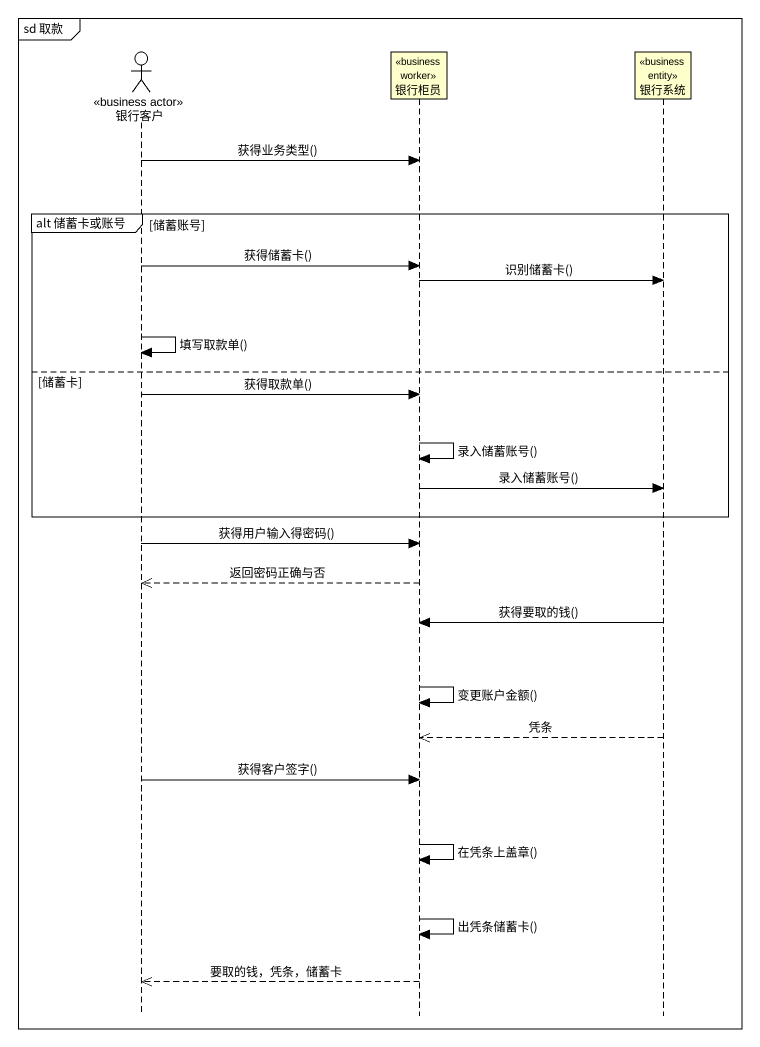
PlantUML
@startuml
mainframe sd 取款
hide footbox
actor 银行客户 <<business actor>>
participant 银行柜员 <<business worker>>
participant 银行系统 <<business entity>>

银行客户 -> 银行柜员 : 获得业务类型()
group alt 储蓄卡或账号 [储蓄账号]
  银行客户 -> 银行柜员 : 获得储蓄卡()
  银行柜员 -> 银行系统 : 识别储蓄卡()
  银行客户 -> 银行客户 : 填写取款单()
else 储蓄卡
  银行客户 -> 银行柜员 : 获得取款单()
  银行柜员 -> 银行柜员 : 录入储蓄账号()
  银行柜员 -> 银行系统 : 录入储蓄账号()
end
银行客户 -> 银行柜员 : 获得用户输入得密码()
银行柜员 -->> 银行客户 : 返回密码正确与否
银行系统 -> 银行柜员 : 获得要取的钱()
银行柜员 -> 银行柜员 : 变更账户金额()
银行系统 -->> 银行柜员 : 凭条
银行客户 -> 银行柜员 : 获得客户签字()
银行柜员 -> 银行柜员 : 在凭条上盖章()
银行柜员 -> 银行柜员 : 出凭条储蓄卡()
银行柜员 -->> 银行客户 : 要取的钱，凭条，储蓄卡
@enduml
